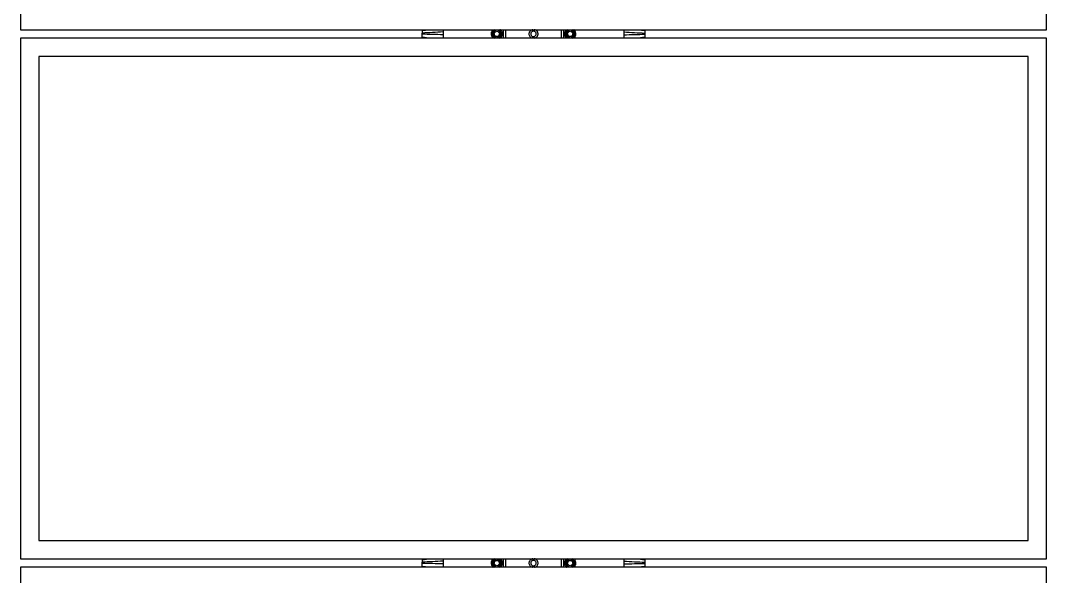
# Model space of a CAD drawing. Header units: inches. Extents: x -1851 to 6314, y -1304 to 4687.
# Drawn here: x -1850.6 to -1761.1, y 761.6 to 810.1 of the extents above; entities that cross this region are included whole.
import ezdxf

# ---------------------------------------------------------------- set-up
doc = ezdxf.new("R2010")
doc.units = ezdxf.units.IN
doc.header["$MEASUREMENT"] = 0
doc.layers.add('E-ARRY-TABL', color=9, linetype='Continuous')

msp = doc.modelspace()

# ---------------------------------------------------------------- linework, layer by layer
at = {"layer": 'E-ARRY-TABL'}
for p, q in [((-1850.63001, 854.68976), (-1850.63001, 809.27897)), ((-1761.09018, 809.27897), (-1761.09018, 854.68976)), ((-1850.63001, 809.27897), (-1761.09018, 809.27897)), ((-1850.63001, 808.54654), (-1850.63001, 763.13575)), ((-1761.09018, 808.54654), (-1850.63001, 808.54654)), ((-1815.58771, 809.19934), (-1815.00166, 809.27897)), ((-1815.00094, 808.54654), (-1815.58771, 808.62617)), ((-1809.39852, 809.271), (-1809.38976, 809.27897)), ((-1809.02384, 809.27897), (-1808.89526, 809.20436)), ((-1808.88596, 809.27897), (-1808.85999, 809.26513)), ((-1808.73045, 808.55451), (-1808.73921, 808.54654)), ((-1802.98737, 809.2732), (-1802.98098, 809.27897)), ((-1802.83424, 808.54654), (-1802.86252, 808.56174)), ((-1802.69831, 808.54654), (-1802.82685, 808.62228)), ((-1802.32405, 808.55231), (-1802.33043, 808.54654)), ((-1796.13248, 808.62617), (-1796.71926, 808.54654)), ((-1796.71853, 809.27897), (-1796.13248, 809.19934)), ((-1761.09018, 763.13575), (-1761.09018, 808.54654)), ((-1762.69238, 806.94434), (-1849.02781, 806.94434)), ((-1849.02781, 806.94434), (-1849.02781, 764.73794)), ((-1762.69238, 764.73794), (-1762.69238, 806.94434)), ((-1849.02781, 764.73794), (-1762.69238, 764.73794)), ((-1850.63001, 763.13575), (-1761.09018, 763.13575)), ((-1815.58771, 763.05612), (-1815.00166, 763.13575)), ((-1809.39852, 763.12777), (-1809.38976, 763.13575)), ((-1809.02384, 763.13575), (-1808.89526, 763.06114)), ((-1808.88596, 763.13575), (-1808.85999, 763.12191)), ((-1802.98737, 763.12998), (-1802.98098, 763.13575)), ((-1796.71853, 763.13575), (-1796.13248, 763.05612)), ((-1761.09018, 762.40332), (-1850.63001, 762.40332)), ((-1850.63001, 762.40332), (-1850.63001, 716.99253)), ((-1815.00094, 762.40332), (-1815.58771, 762.48294)), ((-1808.73045, 762.41129), (-1808.73921, 762.40332)), ((-1802.83424, 762.40332), (-1802.86252, 762.41852)), ((-1802.69831, 762.40332), (-1802.82685, 762.47906)), ((-1802.32405, 762.40909), (-1802.33043, 762.40332)), ((-1796.13248, 762.48294), (-1796.71926, 762.40332)), ((-1761.09018, 716.99253), (-1761.09018, 762.40332))]:
    msp.add_line(p, q, dxfattribs=at)
for centre, radius in [((-1809.06449, 808.91276), 0.24051), ((-1809.06449, 808.91276), 0.22889), ((-1802.65571, 808.91276), 0.24051), ((-1802.65571, 808.91276), 0.22889), ((-1809.06449, 762.76953), 0.24051), ((-1809.06449, 762.76953), 0.22889), ((-1802.65571, 762.76953), 0.24051), ((-1802.65571, 762.76953), 0.22889)]:
    msp.add_circle(centre, radius, dxfattribs=at)
for centre, radius, start, end in [((-1809.06449, 808.91276), 0.48981, 177.9975613, 189.2475613), ((-1809.06449, 808.91276), 0.48981, 166.7475613, 177.9975613), ((-1809.06449, 808.91276), 0.48981, 189.2475613, 200.4975613), ((-1809.06449, 808.91276), 0.48981, 155.4975613, 166.7475613), ((-1809.06449, 808.91276), 0.48981, 200.4975613, 211.7475613), ((-1809.06449, 808.91276), 0.48981, 144.2475613, 155.4975613), ((-1809.06449, 808.91276), 0.48981, 211.7475613, 222.9975613), ((-1809.06449, 808.91276), 0.40742, 115.9892336, 244.0107664), ((-1809.06449, 808.91276), 0.48981, 132.9975613, 144.2475613), ((-1809.06449, 808.91276), 0.48981, 222.9975613, 228.3883908), ((-1809.06449, 808.91276), 0.33715, 119.8725613, 179.8725613), ((-1809.06449, 808.91276), 0.33715, 179.8725613, 239.8725613), ((-1809.06449, 808.91276), 0.33715, 239.8725613, 299.8725613), ((-1809.06449, 808.91276), 0.33715, 59.8725613, 119.8725613), ((-1809.06449, 808.91276), 0.33715, 299.8725613, 359.8725613), ((-1809.06449, 808.91276), 0.33715, 359.8725613, 59.8725613), ((-1809.06449, 808.91276), 0.40742, 295.9892336, 59.8725613), ((-1809.06449, 808.91276), 0.48981, 42.9975613, 48.3883908), ((-1809.06449, 808.91276), 0.48981, 312.9975613, 324.2475613), ((-1809.06449, 808.91276), 0.48981, 31.7475613, 42.9975613), ((-1809.06449, 808.91276), 0.48981, 324.2475613, 335.4975613), ((-1809.06449, 808.91276), 0.48981, 20.4975613, 31.7475613), ((-1809.06449, 808.91276), 0.48981, 335.4975613, 346.7475613), ((-1809.06449, 808.91276), 0.48981, 9.2475613, 20.4975613), ((-1809.06449, 808.91276), 0.48981, 346.7475613, 357.9975613), ((-1809.06449, 808.91276), 0.48981, 357.9975613, 9.2475613), ((-1802.65571, 808.91276), 0.48981, 177.6184959, 188.8684959), ((-1802.65571, 808.91276), 0.48981, 166.3684959, 177.6184959), ((-1802.65571, 808.91276), 0.48981, 188.8684959, 200.1184959), ((-1802.65571, 808.91276), 0.48981, 155.1184959, 166.3684959), ((-1802.65571, 808.91276), 0.48981, 200.1184959, 211.3684959), ((-1802.65571, 808.91276), 0.48981, 143.8684959, 155.1184959), ((-1802.65571, 808.91276), 0.48981, 211.3684959, 222.6184959), ((-1802.65571, 808.91276), 0.40742, 115.9892336, 239.4934959), ((-1802.65571, 808.91276), 0.48981, 132.6184959, 143.8684959), ((-1802.65571, 808.91276), 0.48981, 222.6184959, 228.3883908), ((-1802.65571, 808.91276), 0.33715, 179.4934959, 239.4934959), ((-1802.65571, 808.91276), 0.33715, 119.4934959, 179.4934959), ((-1802.65571, 808.91276), 0.33715, 239.4934959, 299.4934959), ((-1802.65571, 808.91276), 0.33715, 59.4934959, 119.4934959), ((-1802.65571, 808.91276), 0.33715, 299.4934959, 359.4934959), ((-1802.65571, 808.91276), 0.33715, 359.4934959, 59.4934959), ((-1802.65571, 808.91276), 0.40742, 295.9892336, 64.0107664), ((-1802.65571, 808.91276), 0.48981, 42.6184959, 48.3883908), ((-1802.65571, 808.91276), 0.48981, 312.6184959, 323.8684959), ((-1802.65571, 808.91276), 0.48981, 31.3684959, 42.6184959), ((-1802.65571, 808.91276), 0.48981, 323.8684959, 335.1184959), ((-1802.65571, 808.91276), 0.48981, 20.1184959, 31.3684959), ((-1802.65571, 808.91276), 0.48981, 335.1184959, 346.3684959), ((-1802.65571, 808.91276), 0.48981, 8.8684959, 20.1184959), ((-1802.65571, 808.91276), 0.48981, 346.3684959, 357.6184959), ((-1802.65571, 808.91276), 0.48981, 357.6184959, 8.8684959), ((-1809.06449, 762.76953), 0.48981, 166.7475613, 177.9975613), ((-1809.06449, 762.76953), 0.48981, 155.4975613, 166.7475613), ((-1809.06449, 762.76953), 0.48981, 144.2475613, 155.4975613), ((-1809.06449, 762.76953), 0.40742, 115.9892336, 244.0107664), ((-1809.06449, 762.76953), 0.48981, 132.9975613, 144.2475613), ((-1809.06449, 762.76953), 0.33715, 119.8725613, 179.8725613), ((-1809.06449, 762.76953), 0.33715, 59.8725613, 119.8725613), ((-1809.06449, 762.76953), 0.33715, 359.8725613, 59.8725613), ((-1809.06449, 762.76953), 0.40742, 295.9892336, 59.8725613), ((-1809.06449, 762.76953), 0.48981, 42.9975613, 48.3883908), ((-1809.06449, 762.76953), 0.48981, 31.7475613, 42.9975613), ((-1809.06449, 762.76953), 0.48981, 20.4975613, 31.7475613), ((-1809.06449, 762.76953), 0.48981, 9.2475613, 20.4975613), ((-1802.65571, 762.76953), 0.48981, 166.3684959, 177.6184959), ((-1802.65571, 762.76953), 0.48981, 155.1184959, 166.3684959), ((-1802.65571, 762.76953), 0.48981, 143.8684959, 155.1184959), ((-1802.65571, 762.76953), 0.40742, 115.9892336, 239.4934959), ((-1802.65571, 762.76953), 0.48981, 132.6184959, 143.8684959), ((-1802.65571, 762.76953), 0.33715, 119.4934959, 179.4934959), ((-1802.65571, 762.76953), 0.33715, 59.4934959, 119.4934959), ((-1802.65571, 762.76953), 0.33715, 359.4934959, 59.4934959), ((-1802.65571, 762.76953), 0.40742, 295.9892336, 64.0107664), ((-1802.65571, 762.76953), 0.48981, 42.6184959, 48.3883908), ((-1802.65571, 762.76953), 0.48981, 31.3684959, 42.6184959), ((-1802.65571, 762.76953), 0.48981, 20.1184959, 31.3684959), ((-1802.65571, 762.76953), 0.48981, 8.8684959, 20.1184959), ((-1809.06449, 762.76953), 0.48981, 177.9975613, 189.2475613), ((-1809.06449, 762.76953), 0.48981, 189.2475613, 200.4975613), ((-1809.06449, 762.76953), 0.48981, 200.4975613, 211.7475613), ((-1809.06449, 762.76953), 0.48981, 211.7475613, 222.9975613), ((-1809.06449, 762.76953), 0.48981, 222.9975613, 228.3883908), ((-1809.06449, 762.76953), 0.33715, 179.8725613, 239.8725613), ((-1809.06449, 762.76953), 0.33715, 239.8725613, 299.8725613), ((-1809.06449, 762.76953), 0.33715, 299.8725613, 359.8725613), ((-1809.06449, 762.76953), 0.48981, 312.9975613, 324.2475613), ((-1809.06449, 762.76953), 0.48981, 324.2475613, 335.4975613), ((-1809.06449, 762.76953), 0.48981, 335.4975613, 346.7475613), ((-1809.06449, 762.76953), 0.48981, 346.7475613, 357.9975613), ((-1809.06449, 762.76953), 0.48981, 357.9975613, 9.2475613), ((-1802.65571, 762.76953), 0.48981, 177.6184959, 188.8684959), ((-1802.65571, 762.76953), 0.48981, 188.8684959, 200.1184959), ((-1802.65571, 762.76953), 0.48981, 200.1184959, 211.3684959), ((-1802.65571, 762.76953), 0.48981, 211.3684959, 222.6184959), ((-1802.65571, 762.76953), 0.48981, 222.6184959, 228.3883908), ((-1802.65571, 762.76953), 0.33715, 179.4934959, 239.4934959), ((-1802.65571, 762.76953), 0.33715, 239.4934959, 299.4934959), ((-1802.65571, 762.76953), 0.33715, 299.4934959, 359.4934959), ((-1802.65571, 762.76953), 0.48981, 312.6184959, 323.8684959), ((-1802.65571, 762.76953), 0.48981, 323.8684959, 335.1184959), ((-1802.65571, 762.76953), 0.48981, 335.1184959, 346.3684959), ((-1802.65571, 762.76953), 0.48981, 346.3684959, 357.6184959), ((-1802.65571, 762.76953), 0.48981, 357.6184959, 8.8684959)]:
    msp.add_arc(centre, radius, start, end, dxfattribs=at)
for points, knots in [([(-1815.58771, 809.27897), (-1815.58771, 809.2705), (-1815.58771, 809.22882), (-1815.58771, 809.21242), (-1815.58771, 809.19934)], [0, 0, 0, 0, 0.20325176, 1, 1, 1, 1]), ([(-1815.58771, 809.19934), (-1815.58771, 809.18441), (-1815.58771, 809.15625), (-1815.58771, 809.12426), (-1815.58771, 809.09803), (-1815.58771, 809.05458), (-1815.58771, 809.01567), (-1815.58771, 808.99334), (-1815.58771, 808.99099)], [0, 0, 0, 0, 0.33678176, 0.63541447, 0.76243525, 0.8746394, 0.98681762, 1, 1, 1, 1]), ([(-1813.74976, 809.08829), (-1814.05585, 809.06791), (-1814.66796, 809.02717), (-1815.28115, 809.00305), (-1815.58771, 808.99099)], [0, 0, 0, 0, 0.50005003, 1, 1, 1, 1]), ([(-1815.58771, 808.88295), (-1815.58771, 808.88618), (-1815.58771, 808.89073), (-1815.58771, 808.89795), (-1815.58771, 808.90242), (-1815.58771, 808.90605), (-1815.58771, 808.90749), (-1815.58771, 808.91039), (-1815.58771, 808.91516), (-1815.58771, 808.9218), (-1815.58771, 808.93037), (-1815.58771, 808.94394), (-1815.58771, 808.96446), (-1815.58771, 808.98128), (-1815.58771, 808.99099)], [0, 0, 0, 0, 0.08879268, 0.12526657, 0.19819658, 0.21143495, 0.2246733, 0.23791163, 0.29086497, 0.35553149, 0.42020743, 0.52626341, 0.72662599, 1, 1, 1, 1]), ([(-1813.74998, 808.83432), (-1814.05615, 808.84505), (-1814.66843, 808.86652), (-1815.2813, 808.87748), (-1815.58771, 808.88295)], [0, 0, 0, 0, 0.5000369, 1, 1, 1, 1]), ([(-1815.58771, 808.62617), (-1815.58771, 808.63122), (-1815.58771, 808.66072), (-1815.58771, 808.68722), (-1815.58771, 808.73291), (-1815.58771, 808.77483), (-1815.58771, 808.82606), (-1815.58771, 808.86382), (-1815.58771, 808.88295)], [0, 0, 0, 0, 0.10440808, 0.6100925, 0.71322901, 0.81638141, 0.90695804, 1, 1, 1, 1]), ([(-1815.58771, 808.62617), (-1815.58771, 808.61245), (-1815.58771, 808.5959), (-1815.58771, 808.55374), (-1815.58771, 808.54654)], [0, 0, 0, 0, 0.82924583, 1, 1, 1, 1]), ([(-1813.74998, 808.83432), (-1813.74987, 808.80578), (-1813.74964, 808.74438), (-1813.74994, 808.65853), (-1813.75069, 808.58807), (-1813.75153, 808.55896), (-1813.75189, 808.54654)], [0, 0, 0, 0, 0.23768233, 0.51129798, 0.79146028, 1, 1, 1, 1]), ([(-1813.75188, 809.27897), (-1813.75153, 809.26647), (-1813.75074, 809.23818), (-1813.74997, 809.17294), (-1813.74983, 809.11638), (-1813.74976, 809.08829)], [0, 0, 0, 0, 0.28487701, 0.64472297, 1, 1, 1, 1]), ([(-1813.74976, 809.08829), (-1813.74984, 809.04898), (-1813.74994, 809.00198), (-1813.75022, 808.9466), (-1813.75027, 808.92169), (-1813.75028, 808.90062), (-1813.75022, 808.88534), (-1813.75021, 808.87438), (-1813.75013, 808.85836), (-1813.75004, 808.84341), (-1813.74998, 808.83432)], [0, 0, 0, 0, 0.47390056, 0.56658419, 0.64609734, 0.76528998, 0.81285189, 0.82468891, 0.89350459, 1, 1, 1, 1]), ([(-1809.40207, 808.71885), (-1809.402, 808.75047), (-1809.40185, 808.81427), (-1809.40171, 808.88023), (-1809.40163, 808.91351)], [0, 0, 0, 0, 0.49545796, 1, 1, 1, 1]), ([(-1809.23371, 808.62115), (-1809.27787, 808.64678), (-1809.33487, 808.67986), (-1809.38971, 808.71168), (-1809.40207, 808.71885)], [0, 0, 0, 0, 0.77461933, 1, 1, 1, 1]), ([(-1809.40163, 808.91351), (-1809.40162, 808.91812), (-1809.40148, 808.98385), (-1809.40133, 809.04827), (-1809.4012, 809.10816)], [0, 0, 0, 0, 0.07022032, 1, 1, 1, 1]), ([(-1809.4012, 809.10816), (-1809.37379, 809.1239), (-1809.31846, 809.15568), (-1809.26127, 809.18853), (-1809.23241, 809.20511)], [0, 0, 0, 0, 0.49545796, 1, 1, 1, 1]), ([(-1809.10514, 808.54654), (-1809.134, 808.56329), (-1809.17637, 808.58788), (-1809.21985, 808.61311), (-1809.23371, 808.62115)], [0, 0, 0, 0, 0.68117419, 1, 1, 1, 1]), ([(-1809.23241, 809.20511), (-1809.22841, 809.20741), (-1809.18499, 809.23235), (-1809.14244, 809.25679), (-1809.10382, 809.27897)], [0, 0, 0, 0, 0.09219659, 1, 1, 1, 1]), ([(-1808.89656, 808.6204), (-1808.90057, 808.6181), (-1808.94398, 808.59316), (-1808.98653, 808.56873), (-1809.02516, 808.54654)], [0, 0, 0, 0, 0.09219659, 1, 1, 1, 1]), ([(-1808.72777, 808.71735), (-1808.75519, 808.70161), (-1808.81051, 808.66983), (-1808.86771, 808.63698), (-1808.89656, 808.6204)], [0, 0, 0, 0, 0.49545796, 1, 1, 1, 1]), ([(-1808.89526, 809.20436), (-1808.88141, 809.19632), (-1808.82444, 809.16326), (-1808.76892, 809.13104), (-1808.72691, 809.10666)], [0, 0, 0, 0, 0.24316571, 1, 1, 1, 1]), ([(-1808.72734, 808.91201), (-1808.72735, 808.90739), (-1808.7275, 808.84166), (-1808.72764, 808.77724), (-1808.72777, 808.71735)], [0, 0, 0, 0, 0.07022032, 1, 1, 1, 1]), ([(-1808.72691, 809.10666), (-1808.72698, 809.07505), (-1808.72712, 809.01124), (-1808.72727, 808.94528), (-1808.72734, 808.91201)], [0, 0, 0, 0, 0.49545796, 1, 1, 1, 1]), ([(-1808.49704, 809.27897), (-1808.49683, 809.25042), (-1808.49497, 809.00629), (-1808.4963, 808.76214), (-1808.49748, 808.54654)], [0, 0, 0, 0, 0.11695965, 1, 1, 1, 1]), ([(-1808.26877, 808.54654), (-1808.26796, 808.7626), (-1808.26704, 809.00675), (-1808.26851, 809.25089), (-1808.26868, 809.27897)], [0, 0, 0, 0, 0.88496735, 1, 1, 1, 1]), ([(-1805.93122, 809.27897), (-1805.95079, 809.27673), (-1806.01386, 809.2695), (-1806.10891, 809.21413), (-1806.20022, 809.12076), (-1806.25323, 809.00083), (-1806.26156, 808.8715), (-1806.22461, 808.74701), (-1806.14679, 808.64278), (-1806.047, 808.57027), (-1805.97101, 808.55371), (-1805.93808, 808.54654)], [0, 0, 0, 0, 0.05546714, 0.17874011, 0.30106824, 0.42207478, 0.54148605, 0.66055055, 0.78149386, 0.90531594, 1, 1, 1, 1]), ([(-1805.62837, 808.96499), (-1805.62502, 808.93853), (-1805.61934, 808.89372), (-1805.63673, 808.8234), (-1805.67217, 808.76008), (-1805.733, 808.70682), (-1805.8078, 808.67644), (-1805.88886, 808.67238), (-1805.96685, 808.69547), (-1806.03253, 808.74291), (-1806.07876, 808.80905), (-1806.10075, 808.88688), (-1806.09585, 808.96788), (-1806.07473, 809.01794), (-1806.04616, 809.06279), (-1806.00991, 809.10287), (-1805.93911, 809.1415), (-1805.85923, 809.15482), (-1805.77899, 809.14092), (-1805.70856, 809.10119), (-1805.65351, 809.04103), (-1805.63674, 808.99028), (-1805.62837, 808.96499)], [0, 0, 0, 0, 0.05318276, 0.09005186, 0.14393099, 0.19750813, 0.25069383, 0.30399741, 0.357752, 0.41158851, 0.46500708, 0.51815786, 0.57160806, 0.62534802, 0.6254612, 0.67918991, 0.73247166, 0.7856688, 0.83927645, 0.89315627, 0.94674062, 1, 1, 1, 1]), ([(-1805.46641, 808.87004), (-1805.46572, 808.91244), (-1805.46434, 808.99753), (-1805.5184, 809.11741), (-1805.60776, 809.21171), (-1805.70401, 809.26875), (-1805.76883, 809.27648), (-1805.78971, 809.27897)], [0, 0, 0, 0, 0.21832836, 0.43818827, 0.66225644, 0.89122321, 1, 1, 1, 1]), ([(-1805.76795, 808.54654), (-1805.72811, 808.55893), (-1805.64654, 808.58431), (-1805.54799, 808.66982), (-1805.4857, 808.77009), (-1805.47196, 808.84126), (-1805.46641, 808.87004)], [0, 0, 0, 0, 0.26374459, 0.54015918, 0.81403697, 1, 1, 1, 1]), ([(-1803.45156, 809.27897), (-1803.45224, 809.05966), (-1803.45299, 808.81551), (-1803.45172, 808.57137), (-1803.45159, 808.54654)], [0, 0, 0, 0, 0.89827738, 1, 1, 1, 1]), ([(-1803.22317, 808.54654), (-1803.22336, 808.57187), (-1803.22524, 808.816), (-1803.2239, 809.06015), (-1803.2227, 809.27897)], [0, 0, 0, 0, 0.10376783, 1, 1, 1, 1]), ([(-1802.99456, 808.72109), (-1802.99428, 808.7527), (-1802.99372, 808.8165), (-1802.99313, 808.88246), (-1802.99284, 808.91574)], [0, 0, 0, 0, 0.49545796, 1, 1, 1, 1]), ([(-1802.82685, 808.62228), (-1802.84065, 808.63041), (-1802.89741, 808.66385), (-1802.95271, 808.69643), (-1802.99456, 808.72109)], [0, 0, 0, 0, 0.24316571, 1, 1, 1, 1]), ([(-1802.99284, 808.91574), (-1802.9928, 808.92035), (-1802.99222, 808.98608), (-1802.99165, 809.05049), (-1802.99112, 809.11038)], [0, 0, 0, 0, 0.07022032, 1, 1, 1, 1]), ([(-1802.99112, 809.11038), (-1802.9636, 809.12594), (-1802.90807, 809.15736), (-1802.85066, 809.18983), (-1802.82169, 809.20621)], [0, 0, 0, 0, 0.49545796, 1, 1, 1, 1]), ([(-1802.82169, 809.20621), (-1802.81767, 809.20849), (-1802.77424, 809.23305), (-1802.73168, 809.25713), (-1802.69306, 809.27897)], [0, 0, 0, 0, 0.09251655, 1, 1, 1, 1]), ([(-1802.48972, 808.6193), (-1802.49374, 808.61703), (-1802.53717, 808.59246), (-1802.57973, 808.56839), (-1802.61835, 808.54654)], [0, 0, 0, 0, 0.09251655, 1, 1, 1, 1]), ([(-1802.6131, 809.27897), (-1802.5842, 809.26194), (-1802.54184, 809.23698), (-1802.49837, 809.21137), (-1802.48456, 809.20323)], [0, 0, 0, 0, 0.68234647, 1, 1, 1, 1]), ([(-1802.32029, 808.71513), (-1802.34781, 808.69957), (-1802.40334, 808.66815), (-1802.46075, 808.63568), (-1802.48972, 808.6193)], [0, 0, 0, 0, 0.49545796, 1, 1, 1, 1]), ([(-1802.48456, 809.20323), (-1802.44057, 809.17732), (-1802.38379, 809.14386), (-1802.32916, 809.11167), (-1802.31685, 809.10442)], [0, 0, 0, 0, 0.77461933, 1, 1, 1, 1]), ([(-1802.31857, 808.90978), (-1802.31861, 808.90516), (-1802.31919, 808.83943), (-1802.31976, 808.77502), (-1802.32029, 808.71513)], [0, 0, 0, 0, 0.07022032, 1, 1, 1, 1]), ([(-1802.31685, 809.10442), (-1802.31713, 809.07281), (-1802.31769, 809.00901), (-1802.31828, 808.94305), (-1802.31857, 808.90978)], [0, 0, 0, 0, 0.49545796, 1, 1, 1, 1]), ([(-1797.97021, 808.83432), (-1797.97033, 808.80129), (-1797.97058, 808.73016), (-1797.97008, 808.6357), (-1797.96924, 808.57167), (-1797.96844, 808.55156), (-1797.96824, 808.54654)], [0, 0, 0, 0, 0.27287863, 0.58761891, 0.89709364, 1, 1, 1, 1]), ([(-1797.96823, 809.27897), (-1797.96843, 809.27394), (-1797.96923, 809.25379), (-1797.97012, 809.19053), (-1797.97033, 809.12256), (-1797.97043, 809.08829)], [0, 0, 0, 0, 0.14153086, 0.56714468, 1, 1, 1, 1]), ([(-1797.97043, 809.08829), (-1797.97035, 809.04898), (-1797.97025, 809.00198), (-1797.96997, 808.9466), (-1797.96992, 808.92169), (-1797.96991, 808.90062), (-1797.96998, 808.88534), (-1797.96998, 808.87438), (-1797.97007, 808.85836), (-1797.97016, 808.84341), (-1797.97021, 808.83432)], [0, 0, 0, 0, 0.47390056, 0.56658419, 0.64609734, 0.76528998, 0.81285189, 0.82468891, 0.89350459, 1, 1, 1, 1]), ([(-1797.97043, 809.08829), (-1797.66434, 809.06791), (-1797.05223, 809.02717), (-1796.43904, 809.00305), (-1796.13248, 808.99099)], [0, 0, 0, 0, 0.50005003, 1, 1, 1, 1]), ([(-1797.97021, 808.83432), (-1797.66405, 808.84505), (-1797.05176, 808.86652), (-1796.43889, 808.87748), (-1796.13248, 808.88295)], [0, 0, 0, 0, 0.5000369, 1, 1, 1, 1]), ([(-1796.13248, 809.19934), (-1796.13248, 809.21306), (-1796.13248, 809.22961), (-1796.13248, 809.27177), (-1796.13248, 809.27897)], [0, 0, 0, 0, 0.82924583, 1, 1, 1, 1]), ([(-1796.13248, 809.19934), (-1796.13248, 809.18428), (-1796.13248, 809.15446), (-1796.13248, 809.12547), (-1796.13248, 809.09087), (-1796.13248, 809.04483), (-1796.13248, 809.00818), (-1796.13248, 808.99099)], [0, 0, 0, 0, 0.33226531, 0.65749152, 0.78830451, 0.90070504, 1, 1, 1, 1]), ([(-1796.13248, 808.99099), (-1796.13248, 808.97767), (-1796.13248, 808.9592), (-1796.13248, 808.93887), (-1796.13248, 808.93088), (-1796.13248, 808.9229), (-1796.13248, 808.91559), (-1796.13248, 808.90894), (-1796.13248, 808.90727), (-1796.13248, 808.90495), (-1796.13248, 808.90196), (-1796.13248, 808.89664), (-1796.13248, 808.8903), (-1796.13248, 808.8853), (-1796.13248, 808.88295)], [0, 0, 0, 0, 0.37846039, 0.52505981, 0.56152037, 0.59798215, 0.74387586, 0.76219315, 0.78042261, 0.78953734, 0.82599699, 0.8624566, 0.93540184, 1, 1, 1, 1]), ([(-1796.13248, 808.88295), (-1796.13248, 808.86425), (-1796.13248, 808.82433), (-1796.13248, 808.77139), (-1796.13248, 808.72794), (-1796.13248, 808.70098), (-1796.13248, 808.66925), (-1796.13248, 808.64092), (-1796.13248, 808.62617)], [0, 0, 0, 0, 0.0909871, 0.19422226, 0.29748069, 0.41285151, 0.69427365, 1, 1, 1, 1]), ([(-1796.13248, 808.54654), (-1796.13248, 808.55501), (-1796.13248, 808.59669), (-1796.13248, 808.6131), (-1796.13248, 808.62617)], [0, 0, 0, 0, 0.20325176, 1, 1, 1, 1]), ([(-1815.58771, 763.13575), (-1815.58771, 763.12728), (-1815.58771, 763.0856), (-1815.58771, 763.06919), (-1815.58771, 763.05612)], [0, 0, 0, 0, 0.20325176, 1, 1, 1, 1]), ([(-1815.58771, 763.05612), (-1815.58771, 763.04119), (-1815.58771, 763.01302), (-1815.58771, 762.98104), (-1815.58771, 762.95481), (-1815.58771, 762.91135), (-1815.58771, 762.87244), (-1815.58771, 762.85011), (-1815.58771, 762.84776)], [0, 0, 0, 0, 0.33678176, 0.63541447, 0.76243525, 0.8746394, 0.98681762, 1, 1, 1, 1]), ([(-1813.74976, 762.94507), (-1814.05585, 762.92469), (-1814.66796, 762.88395), (-1815.28115, 762.85982), (-1815.58771, 762.84776)], [0, 0, 0, 0, 0.50005003, 1, 1, 1, 1]), ([(-1813.75188, 763.13575), (-1813.75153, 763.12325), (-1813.75074, 763.09496), (-1813.74997, 763.02971), (-1813.74983, 762.97316), (-1813.74976, 762.94507)], [0, 0, 0, 0, 0.28487701, 0.64472297, 1, 1, 1, 1]), ([(-1813.74976, 762.94507), (-1813.74984, 762.90575), (-1813.74994, 762.85876), (-1813.75022, 762.80337), (-1813.75027, 762.77846), (-1813.75028, 762.7574), (-1813.75022, 762.74212), (-1813.75021, 762.73115), (-1813.75013, 762.71514), (-1813.75004, 762.70018), (-1813.74998, 762.6911)], [0, 0, 0, 0, 0.47390056, 0.56658419, 0.64609734, 0.76528998, 0.81285189, 0.82468891, 0.89350459, 1, 1, 1, 1]), ([(-1809.40163, 762.77028), (-1809.40162, 762.7749), (-1809.40148, 762.84063), (-1809.40133, 762.90504), (-1809.4012, 762.96493)], [0, 0, 0, 0, 0.07022032, 1, 1, 1, 1]), ([(-1809.4012, 762.96493), (-1809.37379, 762.98068), (-1809.31846, 763.01246), (-1809.26127, 763.04531), (-1809.23241, 763.06189)], [0, 0, 0, 0, 0.49545796, 1, 1, 1, 1]), ([(-1809.23241, 763.06189), (-1809.22841, 763.06418), (-1809.18499, 763.08912), (-1809.14244, 763.11356), (-1809.10382, 763.13575)], [0, 0, 0, 0, 0.09219659, 1, 1, 1, 1]), ([(-1808.89526, 763.06114), (-1808.88141, 763.0531), (-1808.82444, 763.02003), (-1808.76892, 762.98782), (-1808.72691, 762.96343)], [0, 0, 0, 0, 0.24316571, 1, 1, 1, 1]), ([(-1808.72691, 762.96343), (-1808.72698, 762.93182), (-1808.72712, 762.86802), (-1808.72727, 762.80206), (-1808.72734, 762.76878)], [0, 0, 0, 0, 0.49545796, 1, 1, 1, 1]), ([(-1808.49704, 763.13575), (-1808.49683, 763.1072), (-1808.49497, 762.86306), (-1808.4963, 762.61891), (-1808.49748, 762.40332)], [0, 0, 0, 0, 0.11695965, 1, 1, 1, 1]), ([(-1808.26877, 762.40332), (-1808.26796, 762.61938), (-1808.26704, 762.86353), (-1808.26851, 763.10767), (-1808.26868, 763.13575)], [0, 0, 0, 0, 0.88496735, 1, 1, 1, 1]), ([(-1805.93122, 763.13575), (-1805.95079, 763.13351), (-1806.01386, 763.12628), (-1806.10891, 763.0709), (-1806.20022, 762.97754), (-1806.25323, 762.8576), (-1806.26156, 762.72828), (-1806.22461, 762.60379), (-1806.14679, 762.49956), (-1806.047, 762.42705), (-1805.97101, 762.41049), (-1805.93808, 762.40332)], [0, 0, 0, 0, 0.05546714, 0.17874011, 0.30106824, 0.42207478, 0.54148605, 0.66055055, 0.78149386, 0.90531594, 1, 1, 1, 1]), ([(-1805.62837, 762.82177), (-1805.62502, 762.7953), (-1805.61934, 762.7505), (-1805.63673, 762.68018), (-1805.67217, 762.61686), (-1805.733, 762.5636), (-1805.8078, 762.53322), (-1805.88886, 762.52916), (-1805.96685, 762.55224), (-1806.03253, 762.59968), (-1806.07876, 762.66583), (-1806.10075, 762.74366), (-1806.09585, 762.82465), (-1806.07473, 762.87471), (-1806.04616, 762.91956), (-1806.00991, 762.95964), (-1805.93911, 762.99828), (-1805.85923, 763.0116), (-1805.77899, 762.9977), (-1805.70856, 762.95796), (-1805.65351, 762.8978), (-1805.63674, 762.84706), (-1805.62837, 762.82177)], [0, 0, 0, 0, 0.05318276, 0.09005186, 0.14393099, 0.19750813, 0.25069383, 0.30399741, 0.357752, 0.41158851, 0.46500708, 0.51815786, 0.57160806, 0.62534802, 0.6254612, 0.67918991, 0.73247166, 0.7856688, 0.83927645, 0.89315627, 0.94674062, 1, 1, 1, 1]), ([(-1805.46641, 762.72681), (-1805.46572, 762.76921), (-1805.46434, 762.85431), (-1805.5184, 762.97419), (-1805.60776, 763.06849), (-1805.70401, 763.12552), (-1805.76883, 763.13326), (-1805.78971, 763.13575)], [0, 0, 0, 0, 0.21832836, 0.43818827, 0.66225644, 0.89122321, 1, 1, 1, 1]), ([(-1803.45156, 763.13575), (-1803.45224, 762.91644), (-1803.45299, 762.67229), (-1803.45172, 762.42815), (-1803.45159, 762.40332)], [0, 0, 0, 0, 0.89827738, 1, 1, 1, 1]), ([(-1803.22317, 762.40332), (-1803.22336, 762.42865), (-1803.22524, 762.67278), (-1803.2239, 762.91693), (-1803.2227, 763.13575)], [0, 0, 0, 0, 0.10376783, 1, 1, 1, 1]), ([(-1802.99284, 762.77251), (-1802.9928, 762.77713), (-1802.99222, 762.84286), (-1802.99165, 762.90727), (-1802.99112, 762.96716)], [0, 0, 0, 0, 0.07022032, 1, 1, 1, 1]), ([(-1802.99112, 762.96716), (-1802.9636, 762.98272), (-1802.90807, 763.01413), (-1802.85066, 763.04661), (-1802.82169, 763.06299)], [0, 0, 0, 0, 0.49545796, 1, 1, 1, 1]), ([(-1802.82169, 763.06299), (-1802.81767, 763.06526), (-1802.77424, 763.08983), (-1802.73168, 763.1139), (-1802.69306, 763.13575)], [0, 0, 0, 0, 0.09251655, 1, 1, 1, 1]), ([(-1802.6131, 763.13575), (-1802.5842, 763.11872), (-1802.54184, 763.09376), (-1802.49837, 763.06815), (-1802.48456, 763.06001)], [0, 0, 0, 0, 0.68234647, 1, 1, 1, 1]), ([(-1802.48456, 763.06001), (-1802.44057, 763.03409), (-1802.38379, 763.00064), (-1802.32916, 762.96845), (-1802.31685, 762.9612)], [0, 0, 0, 0, 0.77461933, 1, 1, 1, 1]), ([(-1802.31685, 762.9612), (-1802.31713, 762.92959), (-1802.31769, 762.86578), (-1802.31828, 762.79983), (-1802.31857, 762.76655)], [0, 0, 0, 0, 0.49545796, 1, 1, 1, 1]), ([(-1797.96823, 763.13575), (-1797.96843, 763.13072), (-1797.96923, 763.11056), (-1797.97012, 763.04731), (-1797.97033, 762.97934), (-1797.97043, 762.94507)], [0, 0, 0, 0, 0.14153086, 0.56714468, 1, 1, 1, 1]), ([(-1797.97043, 762.94507), (-1797.97035, 762.90575), (-1797.97025, 762.85876), (-1797.96997, 762.80337), (-1797.96992, 762.77846), (-1797.96991, 762.7574), (-1797.96998, 762.74212), (-1797.96998, 762.73115), (-1797.97007, 762.71514), (-1797.97016, 762.70018), (-1797.97021, 762.6911)], [0, 0, 0, 0, 0.47390056, 0.56658419, 0.64609734, 0.76528998, 0.81285189, 0.82468891, 0.89350459, 1, 1, 1, 1]), ([(-1797.97043, 762.94507), (-1797.66434, 762.92469), (-1797.05223, 762.88395), (-1796.43904, 762.85982), (-1796.13248, 762.84776)], [0, 0, 0, 0, 0.50005003, 1, 1, 1, 1]), ([(-1796.13248, 763.05612), (-1796.13248, 763.06984), (-1796.13248, 763.08639), (-1796.13248, 763.12855), (-1796.13248, 763.13575)], [0, 0, 0, 0, 0.82924583, 1, 1, 1, 1]), ([(-1796.13248, 763.05612), (-1796.13248, 763.04105), (-1796.13248, 763.01124), (-1796.13248, 762.98225), (-1796.13248, 762.94765), (-1796.13248, 762.90161), (-1796.13248, 762.86496), (-1796.13248, 762.84776)], [0, 0, 0, 0, 0.33226531, 0.65749152, 0.78830451, 0.90070504, 1, 1, 1, 1]), ([(-1815.58771, 762.73973), (-1815.58771, 762.74296), (-1815.58771, 762.74751), (-1815.58771, 762.75473), (-1815.58771, 762.7592), (-1815.58771, 762.76282), (-1815.58771, 762.76427), (-1815.58771, 762.76717), (-1815.58771, 762.77193), (-1815.58771, 762.77858), (-1815.58771, 762.78715), (-1815.58771, 762.80072), (-1815.58771, 762.82124), (-1815.58771, 762.83806), (-1815.58771, 762.84776)], [0, 0, 0, 0, 0.08879268, 0.12526657, 0.19819658, 0.21143495, 0.2246733, 0.23791163, 0.29086497, 0.35553149, 0.42020743, 0.52626341, 0.72662599, 1, 1, 1, 1]), ([(-1813.74998, 762.6911), (-1814.05615, 762.70183), (-1814.66843, 762.7233), (-1815.2813, 762.73425), (-1815.58771, 762.73973)], [0, 0, 0, 0, 0.5000369, 1, 1, 1, 1]), ([(-1815.58771, 762.48294), (-1815.58771, 762.48799), (-1815.58771, 762.5175), (-1815.58771, 762.54399), (-1815.58771, 762.58969), (-1815.58771, 762.63161), (-1815.58771, 762.68283), (-1815.58771, 762.7206), (-1815.58771, 762.73973)], [0, 0, 0, 0, 0.10440808, 0.6100925, 0.71322901, 0.81638141, 0.90695804, 1, 1, 1, 1]), ([(-1815.58771, 762.48294), (-1815.58771, 762.46922), (-1815.58771, 762.45268), (-1815.58771, 762.41052), (-1815.58771, 762.40332)], [0, 0, 0, 0, 0.82924583, 1, 1, 1, 1]), ([(-1813.74998, 762.6911), (-1813.74987, 762.66255), (-1813.74964, 762.60115), (-1813.74994, 762.51531), (-1813.75069, 762.44485), (-1813.75153, 762.41574), (-1813.75189, 762.40332)], [0, 0, 0, 0, 0.23768233, 0.51129798, 0.79146028, 1, 1, 1, 1]), ([(-1809.40207, 762.57563), (-1809.402, 762.60724), (-1809.40185, 762.67105), (-1809.40171, 762.737), (-1809.40163, 762.77028)], [0, 0, 0, 0, 0.49545796, 1, 1, 1, 1]), ([(-1809.23371, 762.47793), (-1809.27787, 762.50355), (-1809.33487, 762.53664), (-1809.38971, 762.56846), (-1809.40207, 762.57563)], [0, 0, 0, 0, 0.77461933, 1, 1, 1, 1]), ([(-1809.10514, 762.40332), (-1809.134, 762.42006), (-1809.17637, 762.44465), (-1809.21985, 762.46988), (-1809.23371, 762.47793)], [0, 0, 0, 0, 0.68117419, 1, 1, 1, 1]), ([(-1808.89656, 762.47718), (-1808.90057, 762.47488), (-1808.94398, 762.44994), (-1808.98653, 762.4255), (-1809.02516, 762.40332)], [0, 0, 0, 0, 0.09219659, 1, 1, 1, 1]), ([(-1808.72777, 762.57413), (-1808.75519, 762.55839), (-1808.81051, 762.52661), (-1808.86771, 762.49375), (-1808.89656, 762.47718)], [0, 0, 0, 0, 0.49545796, 1, 1, 1, 1]), ([(-1808.72734, 762.76878), (-1808.72735, 762.76417), (-1808.7275, 762.69844), (-1808.72764, 762.63402), (-1808.72777, 762.57413)], [0, 0, 0, 0, 0.07022032, 1, 1, 1, 1]), ([(-1805.76795, 762.40332), (-1805.72811, 762.41571), (-1805.64654, 762.44109), (-1805.54799, 762.5266), (-1805.4857, 762.62686), (-1805.47196, 762.69803), (-1805.46641, 762.72681)], [0, 0, 0, 0, 0.26374459, 0.54015918, 0.81403697, 1, 1, 1, 1]), ([(-1802.99456, 762.57787), (-1802.99428, 762.60948), (-1802.99372, 762.67328), (-1802.99313, 762.73924), (-1802.99284, 762.77251)], [0, 0, 0, 0, 0.49545796, 1, 1, 1, 1]), ([(-1802.82685, 762.47906), (-1802.84065, 762.48719), (-1802.89741, 762.52063), (-1802.95271, 762.55321), (-1802.99456, 762.57787)], [0, 0, 0, 0, 0.24316571, 1, 1, 1, 1]), ([(-1802.48972, 762.47608), (-1802.49374, 762.4738), (-1802.53717, 762.44924), (-1802.57973, 762.42516), (-1802.61835, 762.40332)], [0, 0, 0, 0, 0.09251655, 1, 1, 1, 1]), ([(-1802.32029, 762.57191), (-1802.34781, 762.55634), (-1802.40334, 762.52493), (-1802.46075, 762.49246), (-1802.48972, 762.47608)], [0, 0, 0, 0, 0.49545796, 1, 1, 1, 1]), ([(-1802.31857, 762.76655), (-1802.31861, 762.76194), (-1802.31919, 762.69621), (-1802.31976, 762.6318), (-1802.32029, 762.57191)], [0, 0, 0, 0, 0.07022032, 1, 1, 1, 1]), ([(-1797.97021, 762.6911), (-1797.97033, 762.65807), (-1797.97058, 762.58694), (-1797.97008, 762.49248), (-1797.96924, 762.42845), (-1797.96844, 762.40834), (-1797.96824, 762.40332)], [0, 0, 0, 0, 0.27287863, 0.58761891, 0.89709364, 1, 1, 1, 1]), ([(-1797.97021, 762.6911), (-1797.66405, 762.70183), (-1797.05176, 762.7233), (-1796.43889, 762.73425), (-1796.13248, 762.73973)], [0, 0, 0, 0, 0.5000369, 1, 1, 1, 1]), ([(-1796.13248, 762.84776), (-1796.13248, 762.83445), (-1796.13248, 762.81598), (-1796.13248, 762.79565), (-1796.13248, 762.78765), (-1796.13248, 762.77968), (-1796.13248, 762.77236), (-1796.13248, 762.76571), (-1796.13248, 762.76405), (-1796.13248, 762.76172), (-1796.13248, 762.75873), (-1796.13248, 762.75342), (-1796.13248, 762.74707), (-1796.13248, 762.74208), (-1796.13248, 762.73973)], [0, 0, 0, 0, 0.37846039, 0.52505981, 0.56152037, 0.59798215, 0.74387586, 0.76219315, 0.78042261, 0.78953734, 0.82599699, 0.8624566, 0.93540184, 1, 1, 1, 1]), ([(-1796.13248, 762.73973), (-1796.13248, 762.72103), (-1796.13248, 762.68111), (-1796.13248, 762.62817), (-1796.13248, 762.58471), (-1796.13248, 762.55776), (-1796.13248, 762.52603), (-1796.13248, 762.4977), (-1796.13248, 762.48294)], [0, 0, 0, 0, 0.0909871, 0.19422226, 0.29748069, 0.41285151, 0.69427365, 1, 1, 1, 1]), ([(-1796.13248, 762.40332), (-1796.13248, 762.41179), (-1796.13248, 762.45347), (-1796.13248, 762.46987), (-1796.13248, 762.48294)], [0, 0, 0, 0, 0.20325176, 1, 1, 1, 1])]:
    msp.add_open_spline(points, degree=3, knots=knots, dxfattribs=at)

doc.saveas('drawing.dxf')
